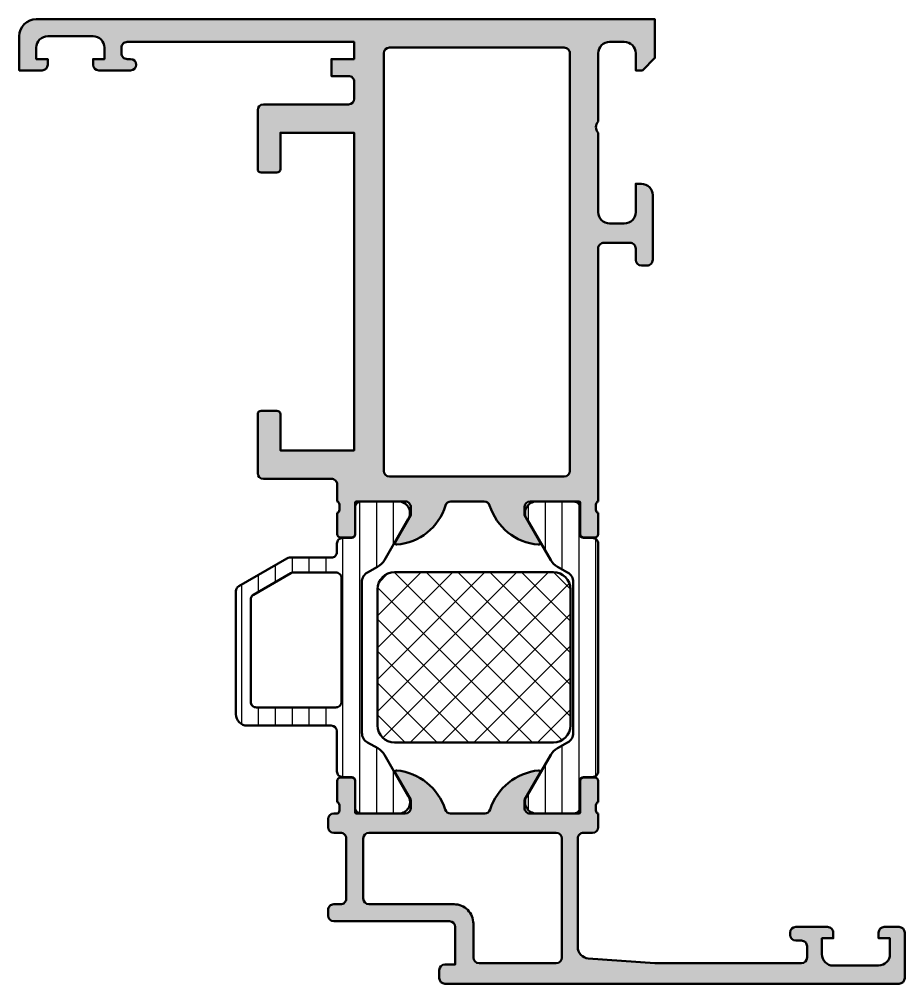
# Model space of a CAD drawing. Extents: x -30 to 48, y 0 to 85.
import ezdxf

# ---------------------------------------------------------------- set-up
doc = ezdxf.new("R2010")
doc.units = 0
for name, color, linetype, lineweight in [('0S-Alu contour', 7, 'Continuous', 50), ('0S-Alu hatch', 252, 'Continuous', 25), ('0S-Plastic contour', 254, 'Continuous', 50), ('0S-Plastic hatch', 253, 'Continuous', 25), ('0S-PT contour', 91, 'Continuous', 50), ('0S-PT hatch', 103, 'Continuous', 25)]:
    doc.layers.add(name, color=color, linetype=linetype, lineweight=lineweight)
pattern_1 = [(90, (0, 0), (-1.4859, 0), [])]

# ---------------------------------------------------------------- blocks, each defined once
blk = doc.blocks.new('345330__F8EC4CCE_A003_4C39_B9EE_18814920D7CC_')
at = {"layer": '0S-Alu hatch'}
h = blk.add_hatch(color=256, dxfattribs=at)
edge = h.paths.add_edge_path()
edge.add_ellipse((-1.699999997731224, 12.79995432462672), major_axis=(-0.4999999999999841, 0), ratio=1, start_angle=180, end_angle=270.0000000000001, ccw=False)
edge.add_line((-1.199999997731239, 12.79995432462672), (-1.199999997731211, 7.499954324626713))
edge.add_ellipse((-1.69999999773124, 7.499954324626727), major_axis=(-0.5000000000000289, 0), ratio=1, start_angle=89.99999999999687, end_angle=180, ccw=False)
edge.add_line((-1.699999997731268, 6.999954324626699), (-2.299999997731234, 6.999954324626699))
edge.add_arc((-2.299999997731248, 6.499954324626713), 0.4999999999999858, 89.99999999999837, 180)
edge.add_line((-2.799999997731234, 6.499954324626713), (-2.799999997731219, 5.999954324626699))
edge.add_arc((-2.299999997731219, 5.999954324626699), 0.5, 180, 270)
edge.add_line((-2.299999997731219, 5.499954324626699), (7.900000002268782, 5.499954324626699))
edge.add_ellipse((7.900000002268781, 4.999954324626698), major_axis=(-0.5000000000000009, 0), ratio=1, start_angle=180, end_angle=269.9999999999999, ccw=False)
edge.add_line((8.400000002268783, 4.999954324626699), (8.400000002268769, 1.699954324626716))
edge.add_line((8.400000002268769, 1.699954324626716), (7.500000002268762, 1.699954324626688))
edge.add_arc((7.500000002268762, 1.199954324626702), 0.4999999999999858, 90, 180)
edge.add_line((7.000000002268777, 1.199954324626702), (7.000000002268777, 0.4999543246266996))
edge.add_arc((7.500000002268784, 0.4999543246267067), 0.5000000000000071, 180, 269.9999999999992)
edge.add_line((7.500000002268777, -4.56753733005e-05), (47.50000000226878, -4.56753733005e-05))
edge.add_arc((47.50000000226878, 0.4999543246267013), 0.5000000000000018, 270, 360)
edge.add_line((48.00000000226877, 0.4999543246267013), (48.00000000226877, 4.499954324626699))
edge.add_arc((47.50000000226878, 4.499954324626701), 0.4999999999999983, 0, 90)
edge.add_line((47.50000000226878, 4.999954324626699), (46.20000000226877, 4.999954324626699))
edge.add_arc((46.20000000226878, 4.499954324626703), 0.4999999999999965, 90.00000000000081, 180)
edge.add_line((45.70000000226878, 4.499954324626703), (45.70000000226878, 3.999954324626699))
edge.add_line((45.70000000226878, 3.999954324626699), (46.70000000226878, 3.999954324626699))
edge.add_line((46.70000000226878, 3.999954324626699), (46.70000000226878, 2.599954324626708))
edge.add_ellipse((45.70000000226877, 2.599954324626715), major_axis=(-1.000000000000007, 0), ratio=1, start_angle=90.0000000000008, end_angle=180, ccw=False)
edge.add_line((45.70000000226879, 1.599954324626708), (41.70000000226878, 1.599954324626708))
edge.add_ellipse((41.70000000226877, 2.599954324626701), major_axis=(-0.9999999999999932, 0), ratio=1, start_angle=0, end_angle=90.0000000000004, ccw=False)
edge.add_line((40.70000000226878, 2.599954324626699), (40.70000000226878, 3.999954324626699))
edge.add_line((40.70000000226878, 3.999954324626699), (41.70000000226878, 3.999954324626699))
edge.add_line((41.70000000226878, 3.999954324626699), (41.70000000226878, 4.499954324626699))
edge.add_arc((41.20000000226879, 4.499954324626692), 0.4999999999999929, 0, 90.00000000000081)
edge.add_line((41.20000000226878, 4.999954324626685), (38.40000000226878, 4.999954324626713))
edge.add_arc((38.4000000022688, 4.499954324626699), 0.5000000000000142, 90.0000000000016, 180)
edge.add_line((37.90000000226878, 4.499954324626699), (37.90000000226878, 4.299954324626696))
edge.add_arc((38.40000000226878, 4.299954324626696), 0.5, 180, 270)
edge.add_line((38.40000000226878, 3.799954324626696), (38.90000000226878, 3.799954324626696))
edge.add_ellipse((38.90000000226879, 3.299954324626702), major_axis=(-0.4999999999999947, 0), ratio=1, start_angle=180, end_angle=270.0000000000008, ccw=False)
edge.add_line((39.40000000226878, 3.299954324626696), (39.40000000226878, 2.299954324626696))
edge.add_ellipse((38.90000000226878, 2.299954324626717), major_axis=(-0.5000000000000071, 0), ratio=1, start_angle=90, end_angle=180, ccw=False)
edge.add_line((38.90000000226878, 1.79995432462671), (26.00000000226871, 1.799954324626725))
edge.add_line((26.00000000226871, 1.799954324626725), (20.12666855923272, 2.231816930732279))
edge.add_ellipse((20.20000000226877, 3.229124556022594), major_axis=(-0.9999999999999788, 0), ratio=1, start_angle=0, end_angle=85.7946429982913, ccw=False)
edge.add_line((19.20000000226879, 3.229124556022593), (19.20000000226877, 12.79995432462669))
edge.add_ellipse((19.7000000022688, 12.79995432462668), major_axis=(-0.5000000000000285, 0), ratio=1, start_angle=269.9999999999984, end_angle=360, ccw=False)
edge.add_line((19.70000000226881, 13.29995432462671), (20.5000000022688, 13.29995432462671))
edge.add_arc((20.50000000226879, 13.79995432462671), 0.4999999999999965, 270.0000000000012, 360)
edge.add_line((21.00000000226879, 13.79995432462671), (21.00000000226879, 14.99999999690097))
edge.add_ellipse((21.07883644970614, 15.26752059192881), major_axis=(-0.2788950594911806, 0), ratio=1, start_angle=-1.164589374097602, end_angle=73.5801235805078, ccw=False)
edge.add_line((20.799999, 15.27318899999148), (20.799999, 15.72678299999149))
edge.add_ellipse((21.07886709564317, 15.73244365946855), major_axis=(-0.2789255417371436, 0), ratio=1, start_angle=-73.57540544464308, end_angle=1.1628700728883814, ccw=False)
edge.add_line((20.99999999999999, 15.99998699999149), (21, 17.87999799999999))
edge.add_arc((20.7, 17.879998), 0.3000000000000007, 0, 90)
edge.add_line((20.7, 18.179998), (19.72002568095722, 18.179998))
edge.add_arc((19.72002568095722, 17.87999799999999), 0.3000000000000114, 90.00000000000067, 180)
edge.add_line((19.42002568095721, 17.87999799999999), (19.42002568095722, 15.12))
edge.add_ellipse((19.30002568095722, 15.11999999999999), major_axis=(-0.120000000000001, 0), ratio=1, start_angle=90, end_angle=180, ccw=False)
edge.add_line((19.30002568095721, 14.99999999999999), (15.00000000000001, 15))
edge.add_ellipse((15, 15.5), major_axis=(-0.5, 0), ratio=1, start_angle=0, end_angle=90.00000000000102, ccw=False)
edge.add_line((14.5, 15.5), (14.49999999999999, 16.19999999999999))
edge.add_line((14.49999999999999, 16.19999999999999), (15.88149545762236, 18.59282032302756))
edge.add_arc((15.7618802153517, 18.66188021535171), 0.1381197846482991, 329.999999999999, 455.6225775507923)
edge.add_arc((16.23822324117372, 13.82339113815215), 5.000000000000035, 95.62257755079254, 162.2515836439289)
edge.add_ellipse((10.99999999999992, 15.49999999999997), major_axis=(-0.4999999999999644, 0), ratio=1, start_angle=90.00000000001017, end_angle=162.2515836439397, ccw=False)
edge.add_line((11, 15), (8.000000000000007, 14.99999999999999))
edge.add_ellipse((8.000000000000014, 15.50000000000005), major_axis=(-0.5000000000000587, 0), ratio=1, start_angle=17.748416356069185, end_angle=89.9999999999992, ccw=False)
edge.add_arc((2.761776758826194, 13.82339113815223), 4.99999999999996, 17.7484163560702, 84.37742244920626)
edge.add_arc((3.238119784648304, 18.6618802153517), 0.1381197846483025, 84.37742244920518, 209.9999999999951)
edge.add_line((3.118504542377633, 18.59282032302755), (4.499999999999992, 16.19999999999999))
edge.add_line((4.499999999999992, 16.19999999999999), (4.499999999999992, 15.50000000000002))
edge.add_ellipse((3.99999999999998, 15.50000000000001), major_axis=(-0.5000000000000129, 0), ratio=1, start_angle=90.00000000000148, end_angle=180, ccw=False)
edge.add_line((3.999999999999992, 15), (-0.3000103641063774, 15))
edge.add_ellipse((-0.3000103641063769, 15.12), major_axis=(-0.1200000000000045, 0), ratio=1, start_angle=0, end_angle=89.99999999999977, ccw=False)
edge.add_line((-0.420010364106382, 15.12), (-0.4200103641063464, 17.88003574261858))
edge.add_arc((-0.720010364106372, 17.88003574261856), 0.3000000000000256, 0, 90.00000000000406)
edge.add_line((-0.7200103641063933, 18.18003574261858), (-1.699984683149146, 18.18003574261859))
edge.add_arc((-1.699984683149125, 17.88003574261857), 0.3000000000000185, 90.00000000000406, 180)
edge.add_line((-1.999984683149143, 17.88003574261857), (-1.999984683149165, 16.00002474261007))
edge.add_ellipse((-2.078851778792333, 15.73248140208711), major_axis=(-0.2789255417371664, 0), ratio=1, start_angle=178.8371299271148, end_angle=253.5754054446461, ccw=False)
edge.add_line((-1.799983683149148, 15.72682074261006), (-1.79998368314915, 15.2732267426101))
edge.add_ellipse((-2.078883394668599, 15.26752665095756), major_axis=(-0.2789579540548705, 0), ratio=1, start_angle=106.42612272478439, end_angle=181.1708356793903, ccw=False)
edge.add_line((-1.999999997731236, 14.99995432462671), (-2.299999997731219, 14.99995432462671))
edge.add_arc((-2.299999997731212, 14.4999543246267), 0.5000000000000071, 90.00000000000081, 180)
edge.add_line((-2.799999997731219, 14.4999543246267), (-2.799999997731205, 13.79995432462669))
edge.add_arc((-2.299999997731227, 13.79995432462669), 0.4999999999999787, 180, 269.9999999999992)
edge.add_line((-2.299999997731234, 13.29995432462671), (-1.699999997731225, 13.29995432462671))
edge = h.paths.add_edge_path()
edge.add_line((0.3000000022687743, 7.499954324626713), (0.3000000022687601, 12.79995432462669))
edge.add_ellipse((0.8000000022687672, 12.7999543246267), major_axis=(-0.5000000000000071, 0), ratio=1, start_angle=270.0000000000008, end_angle=360, ccw=False)
edge.add_line((0.8000000022687601, 13.29995432462671), (17.30000000226878, 13.29995432462669))
edge.add_ellipse((17.30000000226878, 12.79995432462669), major_axis=(-0.5, 0), ratio=1, start_angle=180, end_angle=270, ccw=False)
edge.add_line((17.80000000226878, 12.79995432462669), (17.80000000226878, 2.299954324626696))
edge.add_ellipse((17.30000000226878, 2.299954324626696), major_axis=(-0.5, 0), ratio=1, start_angle=90, end_angle=180, ccw=False)
edge.add_line((17.30000000226878, 1.799954324626696), (10.50000000226879, 1.799954324626696))
edge.add_ellipse((10.50000000226879, 2.29995432462671), major_axis=(-0.5000000000000142, 0), ratio=1, start_angle=0, end_angle=90, ccw=False)
edge.add_line((10.00000000226878, 2.29995432462671), (10.00000000226879, 5.299954324626702))
edge.add_arc((8.300000002268796, 5.299954324626702), 1.699999999999997, 0, 90.00000000000024)
edge.add_line((8.300000002268789, 6.999954324626699), (0.8000000022687743, 6.999954324626713))
edge.add_ellipse((0.8000000022687743, 7.499954324626713), major_axis=(-0.5, 0), ratio=1, start_angle=0, end_angle=90, ccw=False)
at = {"layer": '0S-Alu contour', "color": 7}
for points in [[(-1.999984683149143, 17.88003574261857), (-1.999984683149165, 16.00002474261007)], [(-0.7200103641063933, 18.18003574261858), (-1.699984683149146, 18.18003574261859)], [(-0.420010364106382, 15.12), (-0.4200103641063464, 17.88003574261858)], [(3.118504542377633, 18.59282032302755), (4.499999999999992, 16.19999999999999), (4.499999999999992, 15.50000000000002)], [(14.5, 15.5), (14.49999999999999, 16.19999999999999), (15.88149545762236, 18.59282032302756)], [(19.42002568095721, 17.87999799999999), (19.42002568095722, 15.12)], [(20.7, 18.179998), (19.72002568095722, 18.179998)], [(20.99999999999999, 15.99998699999149), (21, 17.87999799999999)], [(-1.799983683149148, 15.72682074261006), (-1.79998368314915, 15.2732267426101)], [(20.799999, 15.27318899999148), (20.799999, 15.72678299999149)], [(-2.799999997731219, 14.4999543246267), (-2.799999997731205, 13.79995432462669)], [(-1.999999997731236, 14.99995432462671), (-2.299999997731219, 14.99995432462671)], [(3.999999999999992, 15), (-0.3000103641063774, 15)], [(11, 15), (8.000000000000007, 14.99999999999999)], [(19.30002568095721, 14.99999999999999), (15.00000000000001, 15)], [(21.00000000226879, 13.79995432462671), (21.00000000226879, 14.99999999690097)], [(-2.299999997731234, 13.29995432462671), (-1.699999997731225, 13.29995432462671)], [(-1.199999997731239, 12.79995432462672), (-1.199999997731211, 7.499954324626713)], [(0.3000000022687743, 7.499954324626713), (0.3000000022687601, 12.79995432462669)], [(0.8000000022687601, 13.29995432462671), (17.30000000226878, 13.29995432462669)], [(17.80000000226878, 12.79995432462669), (17.80000000226878, 2.299954324626696)], [(19.20000000226879, 3.229124556022593), (19.20000000226877, 12.79995432462669)], [(19.70000000226881, 13.29995432462671), (20.5000000022688, 13.29995432462671)], [(-1.699999997731268, 6.999954324626699), (-2.299999997731234, 6.999954324626699)], [(8.300000002268789, 6.999954324626699), (0.8000000022687743, 6.999954324626713)], [(-2.799999997731234, 6.499954324626713), (-2.799999997731219, 5.999954324626699)], [(-2.299999997731219, 5.499954324626699), (7.900000002268782, 5.499954324626699)], [(10.00000000226878, 2.29995432462671), (10.00000000226879, 5.299954324626702)], [(8.400000002268783, 4.999954324626699), (8.400000002268769, 1.699954324626716), (7.500000002268762, 1.699954324626688)], [(37.90000000226878, 4.499954324626699), (37.90000000226878, 4.299954324626696)], [(41.20000000226878, 4.999954324626685), (38.40000000226878, 4.999954324626713)], [(40.70000000226878, 2.599954324626699), (40.70000000226878, 3.999954324626699), (41.70000000226878, 3.999954324626699), (41.70000000226878, 4.499954324626699)], [(45.70000000226878, 4.499954324626703), (45.70000000226878, 3.999954324626699), (46.70000000226878, 3.999954324626699), (46.70000000226878, 2.599954324626708)], [(47.50000000226878, 4.999954324626699), (46.20000000226877, 4.999954324626699)], [(48.00000000226877, 0.4999543246267013), (48.00000000226877, 4.499954324626699)], [(38.40000000226878, 3.799954324626696), (38.90000000226878, 3.799954324626696)], [(39.40000000226878, 3.299954324626696), (39.40000000226878, 2.299954324626696)], [(17.30000000226878, 1.799954324626696), (10.50000000226879, 1.799954324626696)], [(38.90000000226878, 1.79995432462671), (26.00000000226871, 1.799954324626725), (20.12666855923272, 2.231816930732279)], [(7.000000002268777, 1.199954324626702), (7.000000002268777, 0.4999543246266996)], [(45.70000000226879, 1.599954324626708), (41.70000000226878, 1.599954324626708)], [(7.500000002268777, -4.56753733005e-05), (47.50000000226878, -4.56753733005e-05)]]:
    blk.add_lwpolyline(points, dxfattribs=at)
for centre, radius, start, end in [((3.238119784648304, 18.6618802153517), 0.1381197846483025, 84.37742244920518, 209.9999999999951), ((2.761776758826194, 13.82339113815223), 4.99999999999996, 17.7484163560702, 84.37742244920626), ((16.23822324117372, 13.82339113815215), 5.000000000000035, 95.62257755079254, 162.2515836439289), ((15.7618802153517, 18.66188021535171), 0.1381197846482991, 329.999999999999, 95.62257755079234), ((-1.699984683149125, 17.88003574261857), 0.3000000000000185, 90.00000000000406, 180), ((-0.720010364106372, 17.88003574261856), 0.3000000000000256, 0, 90.00000000000406), ((19.72002568095722, 17.87999799999999), 0.3000000000000114, 90.00000000000067, 180), ((20.7, 17.879998), 0.3000000000000007, 0, 90), ((-2.299999997731212, 14.4999543246267), 0.5000000000000071, 90.00000000000081, 180), ((-2.299999997731227, 13.79995432462669), 0.4999999999999787, 180, 269.9999999999992), ((20.50000000226879, 13.79995432462671), 0.4999999999999965, 270.0000000000012, 0), ((-2.299999997731248, 6.499954324626713), 0.4999999999999858, 89.99999999999837, 180), ((8.300000002268796, 5.299954324626702), 1.699999999999997, 0, 90.00000000000024), ((-2.299999997731219, 5.999954324626699), 0.5, 180, 270), ((38.4000000022688, 4.499954324626699), 0.5000000000000142, 90.0000000000016, 180), ((38.40000000226878, 4.299954324626696), 0.5, 180, 270), ((41.20000000226879, 4.499954324626692), 0.4999999999999929, 0, 90.00000000000081), ((46.20000000226878, 4.499954324626703), 0.4999999999999965, 90.00000000000081, 180), ((47.50000000226878, 4.499954324626701), 0.4999999999999983, 0, 90), ((7.500000002268762, 1.199954324626702), 0.4999999999999858, 90, 180), ((7.500000002268784, 0.4999543246267067), 0.5000000000000071, 180, 269.9999999999992), ((47.50000000226878, 0.4999543246267013), 0.5000000000000018, 270, 0)]:
    blk.add_arc(centre, radius, start, end, dxfattribs=at)
at = {"layer": '0S-Alu contour', "color": 7, "extrusion": (0, 0, -1)}
for centre, radius, start, end in [((2.078851778792333, 15.73248140208711), 0.2789255417371664, 106.4245945553539, 181.1628700728853), ((-3.99999999999998, 15.50000000000001), 0.5000000000000129, 180, 269.9999999999985), ((-8.000000000000014, 15.50000000000005), 0.5000000000000587, 270.0000000000008, 342.2515836439308), ((-10.99999999999992, 15.49999999999997), 0.4999999999999644, 197.7484163560604, 269.9999999999898), ((-15, 15.5), 0.5, 269.999999999999, 0), ((-21.07886709564317, 15.73244365946855), 0.2789255417371436, 358.8371299271116, 73.57540544464322), ((2.078883394668599, 15.26752665095756), 0.2789579540548705, 178.8291643206097, 253.5738772752156), ((0.3000103641063769, 15.12), 0.1200000000000045, 270.0000000000002, 0), ((-19.30002568095722, 15.11999999999999), 0.120000000000001, 180, 270), ((-21.07883644970614, 15.26752059192881), 0.2788950594911806, 286.4198764194923, 1.16458937409755), ((1.699999997731224, 12.79995432462672), 0.4999999999999841, 89.99999999999991, 180), ((-0.8000000022687672, 12.7999543246267), 0.5000000000000071, 0, 89.9999999999992), ((-17.30000000226878, 12.79995432462669), 0.5, 90, 180), ((-19.7000000022688, 12.79995432462668), 0.5000000000000285, 0, 90.0000000000016), ((1.69999999773124, 7.499954324626727), 0.5000000000000289, 180, 270.0000000000032), ((-0.8000000022687743, 7.499954324626713), 0.5, 270, 0), ((-7.900000002268781, 4.999954324626698), 0.5000000000000009, 90.0000000000001, 180), ((-38.90000000226879, 3.299954324626702), 0.4999999999999947, 89.9999999999992, 180), ((-20.20000000226877, 3.229124556022594), 0.9999999999999788, 274.2053570017087, 0), ((-41.70000000226877, 2.599954324626701), 0.9999999999999932, 269.9999999999996, 0), ((-45.70000000226877, 2.599954324626715), 1.000000000000007, 180, 269.9999999999992), ((-10.50000000226879, 2.29995432462671), 0.5000000000000142, 270, 0), ((-17.30000000226878, 2.299954324626696), 0.5, 180, 270), ((-38.90000000226878, 2.299954324626717), 0.5000000000000071, 180, 270)]:
    blk.add_arc(centre, radius, start, end, dxfattribs=at)
blk = doc.blocks.new('368760__6BABD9D4_7F80_4DCB_85C5_155C6C438BAE_')
at = {"layer": '0S-PT hatch'}
h = blk.add_hatch(dxfattribs=at)
h.set_pattern_fill('ANSI37', color=256, scale=0.625, angle=90, style=0)
h.set_pattern_definition([(135, (0, 0), (-1.403165018917055, -1.403165018917055), []), (225, (0, 0), (1.403165018917055, -1.403165018917055), [])])
edge = h.paths.add_edge_path()
edge.add_arc((3.053561993985404, 34.76639727971438), 1.500003710495753, 90.00010530238663, 179.9998582710031)
edge.add_line((1.55355828349424, 34.76640099018002), (1.55355828349424, 22.76640194388192))
edge.add_arc((3.053560023469529, 22.766403683858), 1.500001739976287, 180.0000664573808, 269.9999699655498)
edge.add_line((3.053559237168549, 21.26640194388191), (17.05355911795926, 21.26640194388192))
edge.add_arc((17.05355831456397, 22.76640272915824), 1.50000078527654, 270.0000306874235, 360.0000300037974)
edge.add_line((18.55355909984031, 22.76640351465623), (18.55355909984031, 34.7664009902076))
edge.add_arc((17.05355634949391, 34.76639823986126), 1.500002750348901, 0.0001050557977287, 89.99989425260704)
edge.add_line((17.05355911795926, 36.2664009902076), (3.053559237168549, 36.2664009902076))
at = {"layer": '0S-PT contour', "color": 7}
for points in [[(17.05355911795926, 36.2664009902076), (3.053559237168549, 36.2664009902076)], [(1.55355828349424, 34.76640099018002), (1.55355828349424, 22.76640194388192)], [(18.55355909984031, 22.76640351465623), (18.55355909984031, 34.7664009902076)], [(3.053559237168549, 21.26640194388191), (17.05355911795926, 21.26640194388192)]]:
    blk.add_lwpolyline(points, dxfattribs=at)
for centre, radius, start, end in [((3.053561993985404, 34.76639727971438), 1.500003710495753, 90.00010530238663, 179.9998582710031), ((17.05355634949391, 34.76639823986126), 1.500002750348901, 0.0001050557977287, 89.99989425260704), ((3.053560023469529, 22.766403683858), 1.500001739976287, 180.0000664573808, 269.9999699655498), ((17.05355831456397, 22.76640272915824), 1.50000078527654, 270.0000306874235, 3.00037973798e-05)]:
    blk.add_arc(centre, radius, start, end, dxfattribs=at)
blk = doc.blocks.new('244367__F8EB17E6_0D05_4D88_942F_87B17070FA7D___96F3401B_B39D_4FEE_8BE6_9E863E9A5095_')
at = {"layer": '0S-Plastic hatch'}
h = blk.add_hatch(dxfattribs=at)
h.set_pattern_fill('ANSI31', color=256, scale=0.4680000000000001, angle=45, style=0)
h.set_pattern_definition(pattern_1)
edge = h.paths.add_edge_path()
edge.add_line((20.99999999773871, 38.78999699689379), (20.99999999773123, 18.70999699690097))
edge.add_ellipse((20.50000267664042, 18.70999431799179), major_axis=(-0.4999973210979861, 0), ratio=1, start_angle=89.99969301797381, end_angle=180.000306982385, ccw=False)
edge.add_line((20.49999999773122, 18.20999699690098), (19.68966866439789, 18.20999699690099))
edge.add_arc((19.68966866439787, 17.909996996901), 0.2999999999999936, 89.99999999999729, 180)
edge.add_line((19.38966866439788, 17.909996996901), (19.39000061479487, 15.50999861396469))
edge.add_ellipse((18.89000463735626, 15.5099959743396), major_axis=(-0.4999959774455726, 0), ratio=1, start_angle=89.99969751881213, end_angle=180.0003024817733, ccw=False)
edge.add_line((18.89000199773117, 15.009999996901), (15.41346049963169, 15.00999999690106))
edge.add_ellipse((15.55577114862305, 15.9998180716239), major_axis=(-0.9999960709244742, 0), ratio=1, start_angle=-32.72701609984159, end_angle=81.81839194810021, ccw=False)
edge.add_line((14.71451849963171, 16.54045299690107), (16.81128643445677, 20.17216208949403))
edge.add_ellipse((18.11032458464778, 19.42216216659547), major_axis=(-1.499999999999831, 0), ratio=1, start_angle=297.99425463575466, end_angle=330.0000034006567, ccw=False)
edge.add_line((17.40625005105649, 20.74665416398455), (18.29999899773127, 21.24833299690102))
edge.add_arc((17.80000058903306, 22.11435979134591), 1.000000408698535, 299.9998812008017, 360.0000455150246)
edge.add_line((18.80000099773128, 22.11436058573328), (18.80000099773148, 35.38563499690101))
edge.add_arc((17.80000058903327, 35.38563420245615), 1.000000408698518, 4.55150246153e-05, 60.00011879919647)
edge.add_line((18.29999899773149, 36.25166099690101), (17.40625005105672, 36.75333982981751))
edge.add_ellipse((18.11032458464821, 38.07783182720666), major_axis=(-1.499999999999987, 0), ratio=1, start_angle=29.999996599341728, end_angle=62.005745364239715, ccw=False)
edge.add_line((16.81128643445705, 37.32783190430807), (14.7145184996321, 40.95954099690106))
edge.add_ellipse((15.55577114862342, 41.50017592217823), major_axis=(-0.9999960709244552, 0), ratio=1, start_angle=-81.81839194810323, end_angle=32.72701609984199, ccw=False)
edge.add_line((15.41346049963212, 42.48999399690107), (18.88000199773159, 42.489993996901))
edge.add_ellipse((18.88500463735665, 41.98499807225503), major_axis=(-0.5050207028551023, 0), ratio=1, start_angle=180.5669654820256, end_angle=270.56757044439655, ccw=False)
edge.add_line((19.39000061479526, 41.9899953798373), (19.38966866439822, 39.58999699690101))
edge.add_arc((19.68966866439822, 39.589996996901), 0.3000000000000043, 180, 269.9999999999986)
edge.add_line((19.68966866439822, 39.289996996901), (20.49999999773155, 39.28999699690098))
edge.add_ellipse((20.50000267664069, 38.78999967580295), major_axis=(-0.4999973211052052, 0), ratio=1, start_angle=179.9996930176151, end_angle=270.0003069820193, ccw=False)
at = {"layer": '0S-Plastic contour', "color": 7}
for points in [[(15.41346049963212, 42.48999399690107), (18.88000199773159, 42.489993996901)], [(19.39000061479526, 41.9899953798373), (19.38966866439822, 39.58999699690101)], [(16.81128643445705, 37.32783190430807), (14.7145184996321, 40.95954099690106)], [(19.68966866439822, 39.289996996901), (20.49999999773155, 39.28999699690098)], [(20.99999999773871, 38.78999699689379), (20.99999999773123, 18.70999699690097)], [(18.29999899773149, 36.25166099690101), (17.40625005105672, 36.75333982981751)], [(18.80000099773128, 22.11436058573328), (18.80000099773148, 35.38563499690101)], [(17.40625005105649, 20.74665416398455), (18.29999899773127, 21.24833299690102)], [(14.71451849963171, 16.54045299690107), (16.81128643445677, 20.17216208949403)], [(19.38966866439788, 17.909996996901), (19.39000061479487, 15.50999861396469)], [(20.49999999773122, 18.20999699690098), (19.68966866439789, 18.20999699690099)], [(18.89000199773117, 15.009999996901), (15.41346049963169, 15.00999999690106)]]:
    blk.add_lwpolyline(points, dxfattribs=at)
at = {"layer": '0S-Plastic contour', "color": 7, "extrusion": (0, 0, -1)}
for centre, radius, start, end in [((-15.55577114862342, 41.50017592217823), 0.9999960709244552, 327.272983900158, 81.81839194810327), ((-18.88500463735665, 41.98499807225503), 0.5050207028551023, 89.43242955560348, 179.4330345179744), ((-20.50000267664069, 38.78999967580295), 0.4999973211052052, 89.99969301798072, 180.0003069823849), ((-18.11032458464821, 38.07783182720666), 1.499999999999988, 297.9942546357604, 330.0000034006583), ((-18.11032458464778, 19.42216216659547), 1.499999999999832, 29.99999659934331, 62.00574536424534), ((-20.50000267664042, 18.70999431799179), 0.4999973210979861, 179.999693017615, 270.0003069820262), ((-15.55577114862305, 15.9998180716239), 0.9999960709244742, 278.1816080518999, 32.72701609984162), ((-18.89000463735626, 15.5099959743396), 0.4999959774455726, 179.9996975182267, 270.0003024811879)]:
    blk.add_arc(centre, radius, start, end, dxfattribs=at)
at = {"layer": '0S-Plastic contour', "color": 7}
for centre, radius, start, end in [((19.68966866439822, 39.589996996901), 0.3000000000000043, 180, 269.9999999999986), ((17.80000058903327, 35.38563420245615), 1.000000408698518, 4.55150246153e-05, 60.00011879919647), ((17.80000058903306, 22.11435979134591), 1.000000408698535, 299.9998812008017, 4.55150246153e-05), ((19.68966866439787, 17.909996996901), 0.2999999999999936, 89.99999999999729, 180)]:
    blk.add_arc(centre, radius, start, end, dxfattribs=at)
blk = doc.blocks.new('244367__1A3FC37D_1272_423C_B4CE_B17FCB8AF7EF___87EF541F_38BD_43A8_9CD5_E503D1678B97_')
at = {"layer": '0S-Plastic hatch'}
h = blk.add_hatch(dxfattribs=at)
h.set_pattern_fill('ANSI31', color=256, scale=0.4680000000000001, angle=45, style=0)
h.set_pattern_definition(pattern_1)
edge = h.paths.add_edge_path()
edge.add_line((-6.433028531124413, 37.48300704956049), (-10.66702969079237, 35.03806076049797))
edge.add_arc((-10.42015174931842, 34.60685044669233), 0.4968813265949676, 119.7921416988502, 180.2114942864635)
edge.add_line((-10.91702969079236, 34.60501632690422), (-10.91733486657356, 23.75004196166984))
edge.add_arc((-9.91731504247717, 23.7500312680488), 1.000019824153571, 179.9993873128528, 269.9988641854615)
edge.add_line((-9.917334866573547, 22.75001144409172), (-2.517028165046475, 22.75001144409175))
edge.add_ellipse((-2.517028165046478, 22.25001144409175), major_axis=(-0.5000000000000036, 0), ratio=1, start_angle=180.0001234876669, end_angle=269.99999999999966, ccw=False)
edge.add_line((-2.017028165047636, 22.25001252172493), (-2.017020535518852, 18.70999699999995))
edge.add_arc((-1.51702321442805, 18.70999432109076), 0.4999973210979796, 179.999693017615, 270.000306982027)
edge.add_line((-1.517020535518845, 18.20999699999996), (-0.7066892021855155, 18.20999699999996))
edge.add_ellipse((-0.7066892021855102, 17.90999699999996), major_axis=(-0.2999999999999971, 0), ratio=1, start_angle=180, end_angle=270.00000000000097, ccw=False)
edge.add_line((-0.4066892021855133, 17.90999699999996), (-0.4070211525825301, 15.50999861706365))
edge.add_arc((0.0929748248560856, 15.50999597743858), 0.4999959774455824, 179.9996975182267, 270.0003024811867)
edge.add_line((0.0929774644811659, 15.00999999999996), (3.569518962580637, 15.00999999999998))
edge.add_arc((3.427208313589282, 15.99981807472283), 0.9999960709244751, 278.1816080518999, 392.7270160998408)
edge.add_line((4.268460962580626, 16.54045299999998), (2.171693027755608, 20.17216209259296))
edge.add_arc((0.8726548775644999, 19.42216216969429), 1.499999999999986, 29.99999659934504, 62.00574536424345)
edge.add_line((1.576729411155902, 20.74665416708349), (0.6829804644811261, 21.24833299999997))
edge.add_ellipse((1.182978873179648, 22.11435979444539), major_axis=(-1.000000408699146, 0), ratio=1, start_angle=-4.5515024623909994e-05, end_angle=60.000118799197594, ccw=False)
edge.add_line((0.1829784644808192, 22.11436058883275), (0.1723723153376326, 35.38470619757529))
edge.add_ellipse((1.172372724035832, 35.38470540313042), major_axis=(-1.000000408698515, 0), ratio=1, start_angle=299.99988120080246, end_angle=359.9999544849754, ccw=False)
edge.add_line((0.6723743153376255, 36.25073219757529), (1.566123262012382, 36.75241103049178))
edge.add_arc((0.8620487284209801, 38.07690302788098), 1.49999999999999, 297.9942546357565, 330.0000034006552)
edge.add_line((2.161086878612099, 37.32690310498231), (4.257854813437084, 40.9586121975753))
edge.add_arc((3.416602164445734, 41.49924712285246), 0.9999960709244753, 327.2729839001594, 441.8183919481005)
edge.add_line((3.558912813437082, 42.48906519757531), (0.0929774644810522, 42.4896292402945))
edge.add_arc((0.092974824856249, 41.98963331412932), 0.499995926172148, 89.99969751881405, 180.0003024805684)
edge.add_line((-0.4070211013089314, 41.98963067450991), (-0.4066892021856035, 39.59000299999996))
edge.add_ellipse((-0.7066892021856105, 39.59000299999996), major_axis=(-0.300000000000007, 0), ratio=1, start_angle=89.9999999999992, end_angle=180, ccw=False)
edge.add_line((-0.7066892021856149, 39.29000299999996), (-1.517020535518938, 39.29000299999995))
edge.add_arc((-1.517023214428135, 38.79000567890916), 0.4999973210979719, 89.99969301797381, 180.0003069823849)
edge.add_line((-2.017020535518931, 38.79000299999682), (-2.017012906124399, 38.04999313354488))
edge.add_ellipse((-2.516814667252837, 38.04982539479955), major_axis=(-0.4998017892758835, 0), ratio=1, start_angle=89.97552526716748, end_angle=180.0192290675069, ccw=False)
edge.add_line((-2.517028164913462, 37.55002365112299), (-6.183028531124385, 37.55002365112299))
edge.add_arc((-6.180580297546107, 37.04108004548125), 0.5089494941261475, 90.27561475922714, 119.7369168334952)
edge = h.paths.add_edge_path()
edge.add_line((-9.367026639034542, 34.28799972534173), (-6.084029507686892, 36.18300018310541))
edge.add_ellipse((-5.831292938638739, 35.73985237257537), major_axis=(-0.5101526784324486, 0), ratio=1, start_angle=270.30734839861884, end_angle=299.69702652045913, ccw=False)
edge.add_line((-5.834029507686892, 36.24999771118158), (-2.117234160055915, 36.25039062499996))
edge.add_ellipse((-2.116937109589649, 35.75068766802007), major_axis=(-0.4997030452713097, 0), ratio=1, start_angle=179.9659411473433, end_angle=270.03405970642535, ccw=False)
edge.add_line((-1.617234152605337, 35.75039062499992), (-1.617241781999823, 24.84953498840328))
edge.add_ellipse((-2.116929130834314, 24.84922234194569), major_axis=(-0.4996874466434492, 0), ratio=1, start_angle=89.965024360276, end_angle=180.0358490568232, ccw=False)
edge.add_line((-2.117234160055865, 24.34953498840327), (-9.117225003292305, 24.34953498840325))
edge.add_ellipse((-9.11751882020873, 24.84925642154215), major_axis=(-0.4997215195153967, 0), ratio=1, start_angle=-0.03193920143462492, end_angle=90.03368770319707, ccw=False)
edge.add_line((-9.617240262081381, 24.84953498840323), (-9.617026639034545, 33.85499725341789))
edge.add_ellipse((-9.120363398803406, 33.85691354799378), major_axis=(-0.4966669370733227, 0), ratio=1, start_angle=-60.22223766625871, end_angle=0.22106537746208232, ccw=False)
at = {"layer": '0S-Alu contour', "color": 7}
for points in [[(-9.367026639034542, 34.28799972534173), (-6.084029507686892, 36.18300018310541)], [(-5.834029507686892, 36.24999771118158), (-2.117234160055915, 36.25039062499996)], [(-1.617234152605337, 35.75039062499992), (-1.617241781999823, 24.84953498840328)], [(-9.617240262081381, 24.84953498840323), (-9.617026639034545, 33.85499725341789)], [(-2.117234160055865, 24.34953498840327), (-9.117225003292305, 24.34953498840325)]]:
    blk.add_lwpolyline(points, dxfattribs=at)
at = {"layer": '0S-Alu contour', "color": 7, "extrusion": (0, 0, -1)}
for centre, radius, start, end in [((5.831292938638739, 35.73985237257537), 0.5101526784324486, 60.30297347954086, 89.69265160138119), ((2.116937109589649, 35.75068766802007), 0.4997030452713097, 89.96594029357463, 180.0340588526568), ((9.120363398803406, 33.85691354799378), 0.4966669370733227, 359.7789346225379, 60.22223766625871), ((9.11751882020873, 24.84925642154215), 0.4997215195153967, 269.9663122968029, 0.0319392014345742), ((2.116929130834314, 24.84922234194569), 0.4996874466434492, 179.9641509431768, 270.034975639724)]:
    blk.add_arc(centre, radius, start, end, dxfattribs=at)
at = {"layer": '0S-Plastic contour', "color": 7}
for points in [[(-0.4070211013089314, 41.98963067450991), (-0.4066892021856035, 39.59000299999996)], [(3.558912813437082, 42.48906519757531), (0.0929774644810522, 42.4896292402945)], [(2.161086878612099, 37.32690310498231), (4.257854813437084, 40.9586121975753)], [(-0.7066892021856149, 39.29000299999996), (-1.517020535518938, 39.29000299999995)], [(-2.017020535518931, 38.79000299999682), (-2.017012906124399, 38.04999313354488)], [(-6.433028531124413, 37.48300704956049), (-10.66702969079237, 35.03806076049797)], [(-2.517028164913462, 37.55002365112299), (-6.183028531124385, 37.55002365112299)], [(0.6723743153376255, 36.25073219757529), (1.566123262012382, 36.75241103049178)], [(0.1829784644808192, 22.11436058883275), (0.1723723153376326, 35.38470619757529)], [(-10.91702969079236, 34.60501632690422), (-10.91733486657356, 23.75004196166984)], [(-9.917334866573547, 22.75001144409172), (-2.517028165046475, 22.75001144409175)], [(-2.017028165047636, 22.25001252172493), (-2.017020535518852, 18.70999699999995)], [(1.576729411155902, 20.74665416708349), (0.6829804644811261, 21.24833299999997)], [(4.268460962580626, 16.54045299999998), (2.171693027755608, 20.17216209259296)], [(-1.517020535518845, 18.20999699999996), (-0.7066892021855155, 18.20999699999996)], [(-0.4066892021855133, 17.90999699999996), (-0.4070211525825301, 15.50999861706365)], [(0.0929774644811659, 15.00999999999996), (3.569518962580637, 15.00999999999998)]]:
    blk.add_lwpolyline(points, dxfattribs=at)
for centre, radius, start, end in [((0.092974824856249, 41.98963331412932), 0.499995926172148, 89.99969751881405, 180.0003024805684), ((3.416602164445734, 41.49924712285246), 0.9999960709244753, 327.2729839001594, 81.81839194810057), ((-1.517023214428135, 38.79000567890916), 0.4999973210979719, 89.99969301797381, 180.0003069823849), ((-6.180580297546107, 37.04108004548125), 0.5089494941261475, 90.27561475922714, 119.7369168334952), ((0.8620487284209801, 38.07690302788098), 1.49999999999999, 297.9942546357565, 330.0000034006552), ((-10.42015174931842, 34.60685044669233), 0.4968813265949676, 119.7921416988502, 180.2114942864635), ((-9.91731504247717, 23.7500312680488), 1.000019824153571, 179.9993873128528, 269.9988641854615), ((0.8726548775644999, 19.42216216969429), 1.499999999999986, 29.99999659934504, 62.00574536424345), ((-1.51702321442805, 18.70999432109076), 0.4999973210979796, 179.999693017615, 270.000306982027), ((3.427208313589282, 15.99981807472283), 0.9999960709244751, 278.1816080518999, 32.72701609984077), ((0.0929748248560856, 15.50999597743858), 0.4999959774455824, 179.9996975182267, 270.0003024811867)]:
    blk.add_arc(centre, radius, start, end, dxfattribs=at)
at = {"layer": '0S-Plastic contour', "color": 7, "extrusion": (0, 0, -1)}
for centre, radius, start, end in [((0.7066892021856105, 39.59000299999996), 0.300000000000007, 180, 270.0000000000008), ((2.516814667252837, 38.04982539479955), 0.4998017892758835, 179.9807709324931, 270.0244747328325), ((-1.172372724035832, 35.38470540313042), 1.000000408698515, 4.55150246153e-05, 60.00011879919756), ((2.517028165046478, 22.25001144409175), 0.5000000000000036, 90.00000000000036, 179.9998765123331), ((-1.182978873179648, 22.11435979444539), 1.000000408699146, 299.9998812008024, 4.55150246153e-05), ((0.7066892021855102, 17.90999699999996), 0.2999999999999971, 89.99999999999903, 180)]:
    blk.add_arc(centre, radius, start, end, dxfattribs=at)
blk = doc.blocks.new('181850__7C30FAE1_00DB_4BC2_8D4D_199AADAD2CF6_')
at = {"layer": '0S-Alu hatch'}
h = blk.add_hatch(color=256, dxfattribs=at)
edge = h.paths.add_edge_path()
edge.add_arc((-28.5, 83.49999999999999), 1.499999999999998, 90, 180)
edge.add_line((-30, 83.49999999999999), (-30, 80.5))
edge.add_line((-30, 80.5), (-28, 80.5))
edge.add_arc((-28, 81), 0.5, 270, 360)
edge.add_line((-27.5, 81), (-27.5, 81.499985))
edge.add_line((-27.5, 81.499985), (-28.5, 81.499985))
edge.add_line((-28.5, 81.499985), (-28.5, 82.49998500000002))
edge.add_ellipse((-27.50000000000001, 82.49998500000002), major_axis=(-0.9999999999999928, 0), ratio=1, start_angle=269.9999999999996, end_angle=360, ccw=False)
edge.add_line((-27.5, 83.49998500000001), (-23.5, 83.49998500000001))
edge.add_ellipse((-23.49999999999999, 82.49998500000002), major_axis=(-0.9999999999999857, 0), ratio=1, start_angle=180, end_angle=270.0000000000004, ccw=False)
edge.add_line((-22.5, 82.49998500000002), (-22.5, 81.499985))
edge.add_line((-22.5, 81.499985), (-23.5, 81.499985))
edge.add_line((-23.5, 81.499985), (-23.5, 81))
edge.add_arc((-23, 81), 0.4999999999999992, 180, 270)
edge.add_line((-23, 80.5), (-20.19998199999999, 80.5))
edge.add_arc((-20.19998199999999, 80.9999925), 0.4999925000000012, 270, 450)
edge.add_line((-20.19998199999999, 81.499985), (-20.5, 81.499985))
edge.add_ellipse((-20.5, 81.99998500000001), major_axis=(-0.5, 0), ratio=1, start_angle=0, end_angle=90.0000000000004, ccw=False)
edge.add_line((-21, 81.99998500000001), (-21, 82.49998500000002))
edge.add_ellipse((-20.50000000000001, 82.49998500000002), major_axis=(-0.4999999999999894, 0), ratio=1, start_angle=269.99999999999716, end_angle=360, ccw=False)
edge.add_line((-20.49999999999998, 82.999985), (-0.4999999999999858, 82.999985))
edge.add_line((-0.4999999999999858, 82.999985), (-0.5, 81.49981700000001))
edge.add_line((-0.5, 81.49981700000001), (-2.500183000000006, 81.49981700000001))
edge.add_line((-2.500183000000006, 81.49981700000001), (-2.500183000000006, 79.99967999999998))
edge.add_line((-2.500183000000006, 79.99967999999998), (-0.9946629566610454, 79.99867241089858))
edge.add_ellipse((-0.9949975881660522, 79.49867252287683), major_axis=(-0.5000000000000043, 0), ratio=1, start_angle=179.808463322487, end_angle=269.96165405127937, ccw=False)
edge.add_line((-0.4950003819848669, 79.49700105315954), (-0.5000057380863581, 77.99971753028271))
edge.add_ellipse((-1.000002944267541, 78.00138900000002), major_axis=(-0.5000000000000053, 0), ratio=1, start_angle=90.00000000000068, end_angle=179.8084633224832, ccw=False)
edge.add_line((-1.000002944267535, 77.50138900000002), (-8.50085399999999, 77.50138899999999))
edge.add_arc((-8.50085399999999, 77.00138899999997), 0.5, 90, 180)
edge.add_line((-9.00085399999999, 77.00138899999997), (-9.00085399999999, 71.80079337346876))
edge.add_arc((-8.700853999999993, 71.80079337346876), 0.2999999999999971, 180, 269.9182963309635)
edge.add_line((-8.7012817992657, 71.50079367848927), (-7.301068799265692, 71.49879697614837))
edge.add_arc((-7.300640999999984, 71.79879667112786), 0.3000000000000003, 269.9182963309635, 360)
edge.add_line((-7.000640999999983, 71.79879667112786), (-7.00064099999998, 75.000137))
edge.add_line((-7.00064099999998, 75.000137), (-0.5, 75.00113699999999))
edge.add_line((-0.5, 75.00113699999999), (-0.5, 46.99939699999998))
edge.add_line((-0.5, 46.99939699999998), (-7.000640999999987, 46.99839799999999))
edge.add_line((-7.000640999999987, 46.99839799999999), (-7.000640999999987, 50.19874093638064))
edge.add_arc((-7.300640999999984, 50.19874093638065), 0.3000000000000007, 0, 90.04090975456788)
edge.add_line((-7.300855202955801, 50.49874085990913), (-8.70106820295581, 50.49774109377636))
edge.add_arc((-8.700853999999993, 50.19774117024788), 0.2999999999999949, 90.04090975456788, 180)
edge.add_line((-9.000853999999986, 50.19774117024788), (-9.00085399999999, 44.998154))
edge.add_arc((-8.50085399999999, 44.998154), 0.5, 180, 270)
edge.add_line((-8.50085399999999, 44.498154), (-2.499999999999992, 44.498154))
edge.add_ellipse((-2.499999999999987, 43.998154), major_axis=(-0.4999999999999929, 0), ratio=1, start_angle=180, end_angle=270.0000000000006, ccw=False)
edge.add_line((-1.999999999999992, 43.998154), (-2, 42.49999999999999))
edge.add_ellipse((-2.078836446543025, 42.23247940800687), major_axis=(-0.2788950563274226, 0), ratio=1, start_angle=178.835410625902, end_angle=253.58012358051099, ccw=False)
edge.add_line((-1.799998999999989, 42.22681100000849), (-1.799998999999999, 41.77321700000851))
edge.add_ellipse((-2.078867095643176, 41.76755634053145), major_axis=(-0.278925541737158, 0), ratio=1, start_angle=106.42459455535541, end_angle=181.1628700728862, ccw=False)
edge.add_line((-2.000000000000002, 41.5000130000085), (-2, 39.620002))
edge.add_arc((-1.699999999999995, 39.62000200000001), 0.3000000000000043, 180, 270.0000000000013)
edge.add_line((-1.699999999999988, 39.320002), (-0.7200256809572281, 39.32000199999999))
edge.add_arc((-0.720025680957221, 39.62000200000001), 0.3000000000000185, 269.9999999999986, 360)
edge.add_line((-0.4200256809572025, 39.62000200000001), (-0.4200256809572096, 42.37999199999999))
edge.add_ellipse((-0.3000256809572011, 42.37999199999997), major_axis=(-0.1200000000000085, 0), ratio=1, start_angle=270.00000000000193, end_angle=360, ccw=False)
edge.add_line((-0.300025680957205, 42.49999199999998), (4.000000000000007, 42.499992))
edge.add_ellipse((4.000000000000012, 41.999992), major_axis=(-0.4999999999999929, 0), ratio=1, start_angle=180, end_angle=270.0000000000006, ccw=False)
edge.add_line((4.500000000000007, 41.99999199999999), (4.500000000000007, 41.29999500000002))
edge.add_line((4.500000000000007, 41.29999500000002), (3.111755000000009, 38.895477))
edge.add_arc((3.235612054733479, 38.83757916135884), 0.1367213579751419, 154.945936296254, 277.5461873630145)
edge.add_arc((2.877283552682698, 43.56936736166563), 4.88184866399025, 274.4206328271308, 343.0460041690336)
edge.add_ellipse((8.025232768266537, 42.00000000000027), major_axis=(-0.4999999999997295, 0), ratio=1, start_angle=270.00000000000614, end_angle=343.0460041690409, ccw=False)
edge.add_line((8.025232768266484, 42.5), (10.95774669621457, 42.5))
edge.add_ellipse((10.95774669621455, 41.99999999999945), major_axis=(-0.5000000000005472, 0), ratio=1, start_angle=197.2870564997015, end_angle=269.9999999999984, ccw=False)
edge.add_arc((16.13554455359242, 43.611421363369), 4.922754785363676, 197.2870564997026, 265.1462417069261)
edge.add_arc((15.76125378634396, 38.83881091057891), 0.139060468991434, 252.3180792532449, 384.0474106611549)
edge.add_line((15.88824500000002, 38.89547699999999), (14.50000000000001, 41.29999500000002))
edge.add_line((14.50000000000001, 41.29999500000002), (14.5, 41.99999199999917))
edge.add_ellipse((15.00000000000001, 41.99999199999917), major_axis=(-0.5000000000000107, 0), ratio=1, start_angle=270.00010417502335, end_angle=360, ccw=False)
edge.add_line((14.99999909090143, 42.49999199999836), (19.30002546277357, 42.49999981829385))
edge.add_ellipse((19.30002568095721, 42.37999981829405), major_axis=(-0.1199999999999968, 0), ratio=1, start_angle=180, end_angle=270.00010417501784, ccw=False)
edge.add_line((19.42002568095721, 42.37999981829406), (19.42002568095722, 39.6199940000213))
edge.add_arc((19.72002568095721, 39.61999400002131), 0.2999999999999971, 180, 270.0000000000013)
edge.add_line((19.72002568095722, 39.31999400002131), (20.70000000000001, 39.3199940000213))
edge.add_arc((20.7, 39.61999400002131), 0.3000000000000043, 270.0000000000013, 360)
edge.add_line((21.00000000000001, 39.61999400002131), (21, 41.50000500002982))
edge.add_ellipse((21.07886709564317, 41.76754834055276), major_axis=(-0.2789255417371453, 0), ratio=1, start_angle=-1.1628700728853119, end_angle=73.57540544464399, ccw=False)
edge.add_line((20.79999900000001, 41.77320900002981), (20.79999899999999, 42.22680300002982))
edge.add_ellipse((21.07883644654306, 42.23247140802818), major_axis=(-0.278895056327459, 0), ratio=1, start_angle=-73.58012358050632, end_angle=1.1645893740957263, ccw=False)
edge.add_line((21.00000000000001, 42.49999200002132), (21.00000000000001, 64.800003))
edge.add_ellipse((21.5, 64.800003), major_axis=(-0.4999999999999965, 0), ratio=1, start_angle=269.9999999999996, end_angle=360, ccw=False)
edge.add_line((21.50000000000001, 65.300003), (23.799988, 65.300003))
edge.add_ellipse((23.79998800000001, 64.800003), major_axis=(-0.5, 0), ratio=1, start_angle=180, end_angle=270.0000000000004, ccw=False)
edge.add_line((24.29998800000002, 64.800003), (24.299988, 63.800003))
edge.add_arc((24.799988, 63.800003), 0.5, 180, 270)
edge.add_line((24.799988, 63.300003), (25.299988, 63.300003))
edge.add_arc((25.29998800000001, 63.80000300000001), 0.5000000000000107, 269.9999999999984, 360)
edge.add_line((25.79998800000002, 63.80000300000001), (25.79998800000001, 69.5))
edge.add_arc((24.79998800000001, 69.5), 0.9999999999999928, 0, 90)
edge.add_line((24.79998800000001, 70.5), (24.299988, 70.5))
edge.add_line((24.299988, 70.5), (24.29998799999999, 68))
edge.add_ellipse((23.29998799999998, 68.00000000000001), major_axis=(-1.00000000000001, 0), ratio=1, start_angle=90.00000000000102, end_angle=180, ccw=False)
edge.add_line((23.299988, 67), (22.00000000000001, 67))
edge.add_ellipse((22.00000000000001, 67.99999999999999), major_axis=(-0.9999999999999857, 0), ratio=1, start_angle=0, end_angle=90.00000000000063, ccw=False)
edge.add_line((21.00000000000001, 68), (21.00000000000001, 75))
edge.add_ellipse((21.52494873763087, 75.5), major_axis=(-0.7249628798360912, 0), ratio=1, start_angle=-43.60561304432241, end_angle=43.60561304432241, ccw=False)
edge.add_line((21.00000000000001, 76), (21.00000000000001, 82))
edge.add_ellipse((22.00000000000001, 82.00000000000001), major_axis=(-0.9999999999999928, 0), ratio=1, start_angle=269.9999999999992, end_angle=360, ccw=False)
edge.add_line((22.00000000000002, 83), (23.29998800000001, 83))
edge.add_ellipse((23.29998800000002, 82.00000000000001), major_axis=(-0.9999999999999857, 0), ratio=1, start_angle=180, end_angle=270.0000000000004, ccw=False)
edge.add_line((24.299988, 82), (24.29998800000001, 80.5))
edge.add_line((24.29998800000001, 80.5), (24.89996300000002, 80.5))
edge.add_line((24.89996300000002, 80.5), (26.00000000000001, 81.59999100000002))
edge.add_line((26.00000000000001, 81.59999100000002), (26.00000000000001, 85))
edge.add_line((26.00000000000001, 85), (-28.5, 85))
edge = h.paths.add_edge_path()
edge.add_ellipse((2.600018000000012, 82.00000299999999), major_axis=(-0.5000000000000009, 0), ratio=1, start_angle=270, end_angle=360, ccw=False)
edge.add_line((2.600018000000012, 82.50000299999999), (17.99999999999999, 82.50000299999999))
edge.add_ellipse((18, 82.000003), major_axis=(-0.4999999999999929, 0), ratio=1, start_angle=180, end_angle=270.00000000000165, ccw=False)
edge.add_line((18.5, 82.000003), (18.50000000000001, 45.19999299999999))
edge.add_ellipse((18.00000000000001, 45.19999299999999), major_axis=(-0.4999999999999929, 0), ratio=1, start_angle=90, end_angle=180, ccw=False)
edge.add_line((18.00000000000001, 44.699993), (2.600018000000012, 44.699993))
edge.add_ellipse((2.600018000000012, 45.199993), major_axis=(-0.5, 0), ratio=1, start_angle=0, end_angle=90, ccw=False)
edge.add_line((2.100018000000012, 45.199993), (2.100018000000011, 82.00000299999999))
at = {"layer": '0S-Alu contour', "color": 7}
for points in [[(24.299988, 82), (24.29998800000001, 80.5), (24.89996300000002, 80.5), (26.00000000000001, 81.59999100000002), (26.00000000000001, 85), (-28.5, 85)], [(-30, 83.49999999999999), (-30, 80.5), (-28, 80.5)], [(-27.5, 83.49998500000001), (-23.5, 83.49998500000001)], [(-27.5, 81), (-27.5, 81.499985), (-28.5, 81.499985), (-28.5, 82.49998500000002)], [(-22.5, 82.49998500000002), (-22.5, 81.499985), (-23.5, 81.499985), (-23.5, 81)], [(-21, 81.99998500000001), (-21, 82.49998500000002)], [(-20.49999999999998, 82.999985), (-0.4999999999999858, 82.999985), (-0.5, 81.49981700000001), (-2.500183000000006, 81.49981700000001), (-2.500183000000006, 79.99967999999998), (-0.9946629566610454, 79.99867241089858)], [(2.600018000000012, 82.50000299999999), (17.99999999999999, 82.50000299999999)], [(22.00000000000002, 83), (23.29998800000001, 83)], [(2.100018000000012, 45.199993), (2.100018000000011, 82.00000299999999)], [(18.5, 82.000003), (18.50000000000001, 45.19999299999999)], [(21.00000000000001, 76), (21.00000000000001, 82)], [(-20.19998199999999, 81.499985), (-20.5, 81.499985)], [(-23, 80.5), (-20.19998199999999, 80.5)], [(-0.4950003819848669, 79.49700105315954), (-0.5000057380863581, 77.99971753028271)], [(-1.000002944267535, 77.50138900000002), (-8.50085399999999, 77.50138899999999)], [(-9.00085399999999, 77.00138899999997), (-9.00085399999999, 71.80079337346876)], [(-7.000640999999983, 71.79879667112786), (-7.00064099999998, 75.000137), (-0.5, 75.00113699999999), (-0.5, 46.99939699999998), (-7.000640999999987, 46.99839799999999), (-7.000640999999987, 50.19874093638064)], [(21.00000000000001, 68), (21.00000000000001, 75)], [(-8.7012817992657, 71.50079367848927), (-7.301068799265692, 71.49879697614837)], [(24.79998800000001, 70.5), (24.299988, 70.5), (24.29998799999999, 68)], [(25.79998800000002, 63.80000300000001), (25.79998800000001, 69.5)], [(23.299988, 67), (22.00000000000001, 67)], [(21.00000000000001, 42.49999200002132), (21.00000000000001, 64.800003)], [(21.50000000000001, 65.300003), (23.799988, 65.300003)], [(24.29998800000002, 64.800003), (24.299988, 63.800003)], [(24.799988, 63.300003), (25.299988, 63.300003)], [(-9.000853999999986, 50.19774117024788), (-9.00085399999999, 44.998154)], [(-7.300855202955801, 50.49874085990913), (-8.70106820295581, 50.49774109377636)], [(-8.50085399999999, 44.498154), (-2.499999999999992, 44.498154)], [(18.00000000000001, 44.699993), (2.600018000000012, 44.699993)], [(-1.999999999999992, 43.998154), (-2, 42.49999999999999)], [(-1.799998999999989, 42.22681100000849), (-1.799998999999999, 41.77321700000851)], [(-0.4200256809572025, 39.62000200000001), (-0.4200256809572096, 42.37999199999999)], [(-0.300025680957205, 42.49999199999998), (4.000000000000007, 42.499992)], [(4.500000000000007, 41.99999199999999), (4.500000000000007, 41.29999500000002), (3.111755000000009, 38.895477)], [(8.025232768266484, 42.5), (10.95774669621457, 42.5)], [(15.88824500000002, 38.89547699999999), (14.50000000000001, 41.29999500000002), (14.5, 41.99999199999917)], [(14.99999909090143, 42.49999199999836), (19.30002546277357, 42.49999981829385)], [(19.42002568095721, 42.37999981829406), (19.42002568095722, 39.6199940000213)], [(20.79999900000001, 41.77320900002981), (20.79999899999999, 42.22680300002982)], [(-2.000000000000002, 41.5000130000085), (-2, 39.620002)], [(21.00000000000001, 39.61999400002131), (21, 41.50000500002982)], [(-1.699999999999988, 39.320002), (-0.7200256809572281, 39.32000199999999)], [(19.72002568095722, 39.31999400002131), (20.70000000000001, 39.3199940000213)]]:
    blk.add_lwpolyline(points, dxfattribs=at)
for centre, radius, start, end in [((-28.5, 83.49999999999999), 1.499999999999998, 90, 180), ((-28, 81), 0.5, 270, 0), ((-23, 81), 0.4999999999999992, 180, 270), ((-20.19998199999999, 80.9999925), 0.4999925000000012, 270, 90), ((-8.50085399999999, 77.00138899999997), 0.5, 90, 180), ((-8.700853999999993, 71.80079337346876), 0.2999999999999971, 180, 269.9182963309635), ((-7.300640999999984, 71.79879667112786), 0.3000000000000003, 269.9182963309635, 0), ((24.79998800000001, 69.5), 0.9999999999999928, 0, 90), ((24.799988, 63.800003), 0.5, 180, 270), ((25.29998800000001, 63.80000300000001), 0.5000000000000107, 269.9999999999984, 0), ((-8.700853999999993, 50.19774117024788), 0.2999999999999949, 90.04090975456788, 180), ((-7.300640999999984, 50.19874093638065), 0.3000000000000007, 0, 90.04090975456788), ((-8.50085399999999, 44.998154), 0.5, 180, 270), ((2.877283552682698, 43.56936736166563), 4.88184866399025, 274.4206328271308, 343.0460041690336), ((16.13554455359242, 43.611421363369), 4.922754785363676, 197.2870564997026, 265.1462417069261), ((-1.699999999999995, 39.62000200000001), 0.3000000000000043, 180, 270.0000000000013), ((-0.720025680957221, 39.62000200000001), 0.3000000000000185, 269.9999999999986, 0), ((19.72002568095721, 39.61999400002131), 0.2999999999999971, 180, 270.0000000000013), ((20.7, 39.61999400002131), 0.3000000000000043, 270.0000000000013, 0), ((3.235612054733479, 38.83757916135884), 0.1367213579751419, 154.945936296254, 277.5461873630145), ((15.76125378634396, 38.83881091057891), 0.139060468991434, 252.3180792532449, 24.0474106611549)]:
    blk.add_arc(centre, radius, start, end, dxfattribs=at)
at = {"layer": '0S-Alu contour', "color": 7, "extrusion": (0, 0, -1)}
for centre, radius, start, end in [((27.50000000000001, 82.49998500000002), 0.9999999999999928, 0, 90.0000000000004), ((23.49999999999999, 82.49998500000002), 0.9999999999999857, 89.99999999999959, 180), ((20.50000000000001, 82.49998500000002), 0.4999999999999894, 0, 90.00000000000286), ((-2.600018000000012, 82.00000299999999), 0.5000000000000009, 0, 90), ((-18, 82.000003), 0.4999999999999929, 89.99999999999837, 180), ((-22.00000000000001, 82.00000000000001), 0.9999999999999928, 0, 90.00000000000081), ((-23.29998800000002, 82.00000000000001), 0.9999999999999857, 89.99999999999959, 180), ((20.5, 81.99998500000001), 0.5, 269.9999999999996, 0), ((0.9949975881660522, 79.49867252287683), 0.5000000000000043, 90.03834594872062, 180.1915366775131), ((1.000002944267541, 78.00138900000002), 0.5000000000000053, 180.1915366775169, 269.9999999999993), ((-21.52494873763087, 75.5), 0.7249628798360912, 316.3943869556776, 43.60561304432237), ((-22.00000000000001, 67.99999999999999), 0.9999999999999857, 269.9999999999994, 0), ((-23.29998799999998, 68.00000000000001), 1.00000000000001, 180, 269.999999999999), ((-21.5, 64.800003), 0.4999999999999965, 0, 90.0000000000004), ((-23.79998800000001, 64.800003), 0.5, 89.99999999999959, 180), ((-2.600018000000012, 45.199993), 0.5, 270, 0), ((-18.00000000000001, 45.19999299999999), 0.4999999999999929, 180, 270), ((2.499999999999987, 43.998154), 0.4999999999999929, 89.99999999999939, 180), ((2.078836446543025, 42.23247940800687), 0.2788950563274226, 106.419876419489, 181.1645893740981), ((2.078867095643176, 41.76755634053145), 0.2789255417371581, 178.8371299271138, 253.5754054446446), ((0.3000256809572011, 42.37999199999997), 0.1200000000000085, 0, 89.9999999999981), ((-4.000000000000012, 41.999992), 0.4999999999999929, 89.99999999999939, 180), ((-8.025232768266537, 42.00000000000027), 0.4999999999997295, 16.95399583095911, 89.99999999999388), ((-10.95774669621455, 41.99999999999945), 0.5000000000005472, 90.0000000000016, 162.7129435002985), ((-15.00000000000001, 41.99999199999917), 0.5000000000000107, 0, 89.99989582497668), ((-19.30002568095721, 42.37999981829405), 0.1199999999999968, 89.99989582498216, 180), ((-21.07883644654306, 42.23247140802818), 0.278895056327459, 358.8354106259043, 73.5801235805063), ((-21.07886709564317, 41.76754834055276), 0.2789255417371453, 286.424594555356, 1.162870072885284)]:
    blk.add_arc(centre, radius, start, end, dxfattribs=at)
blk = doc.blocks.new('368760__31D38DE4_E2BC_4F57_8A7F_3F4C9143FC31_')
at = {"layer": '0S-Alu contour', "color": 7}
for name in ['181850__7C30FAE1_00DB_4BC2_8D4D_199AADAD2CF6_', '345330__F8EC4CCE_A003_4C39_B9EE_18814920D7CC_']:
    blk.add_blockref(name, (0, 0), dxfattribs=at)
at = {"layer": '0S-Plastic contour', "color": 7}
for name in ['244367__1A3FC37D_1272_423C_B4CE_B17FCB8AF7EF___87EF541F_38BD_43A8_9CD5_E503D1678B97_', '244367__F8EB17E6_0D05_4D88_942F_87B17070FA7D___96F3401B_B39D_4FEE_8BE6_9E863E9A5095_']:
    blk.add_blockref(name, (0, 0), dxfattribs=at)
at = {"layer": '0S-PT contour', "color": 7}
blk.add_blockref('368760__6BABD9D4_7F80_4DCB_85C5_155C6C438BAE_', (0, 0), dxfattribs=at)

msp = doc.modelspace()

# ---------------------------------------------------------------- block references
at = {"layer": '0S-Alu contour', "color": 7}
msp.add_blockref('368760__31D38DE4_E2BC_4F57_8A7F_3F4C9143FC31_', (0, 0), dxfattribs=at)

doc.saveas('drawing.dxf')
